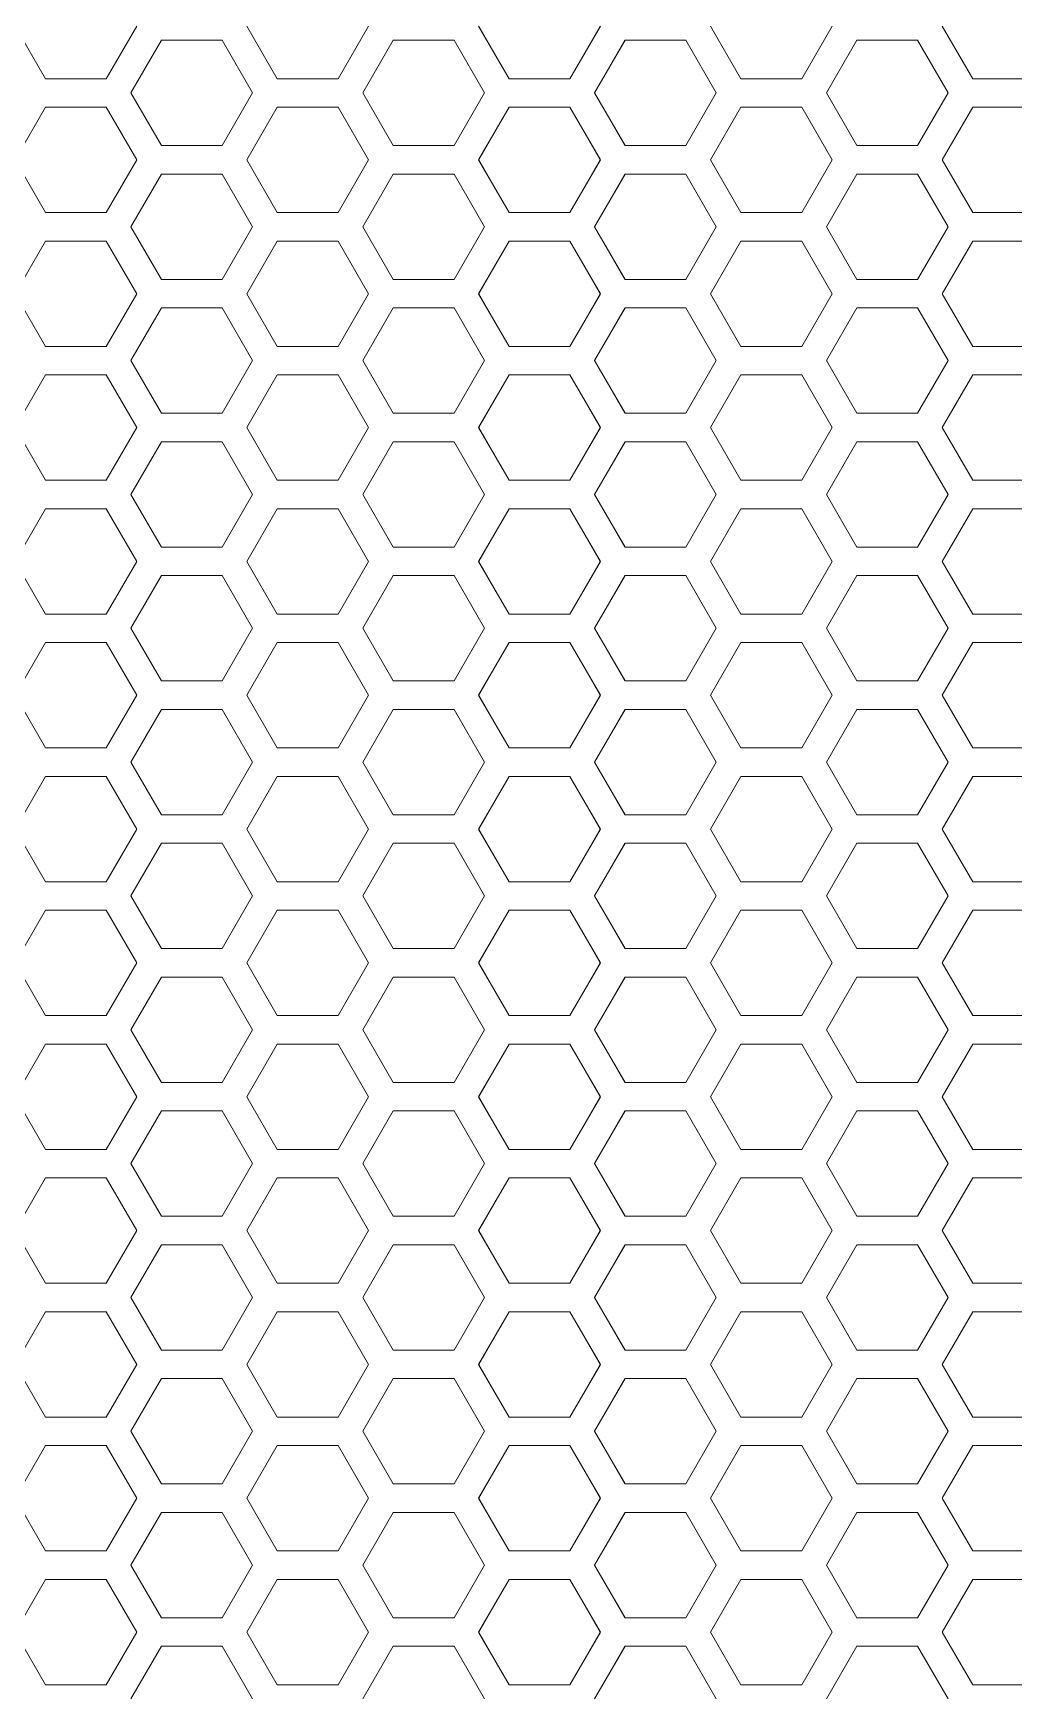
# Model space of a CAD drawing. Header units: millimetres. Extents: x 0 to 140, y -17 to 195.
# Drawn here: x 51.57 to 55.96, y 144.22 to 151.64 of the extents above; entities that cross this region are included whole.
import ezdxf

# ---------------------------------------------------------------- set-up
doc = ezdxf.new("R2010")
doc.units = ezdxf.units.MM
doc.layers.add('4203-42785_1_0', color=7, linetype='Continuous')

# ---------------------------------------------------------------- blocks, each defined once
blk = doc.blocks.new('a')
at = {"layer": '4203-42785_1_0', "color": 0, "linetype": 'ByBlock', "lineweight": 9}
for p, q in [((1507.2261, 462.9733), (1507.3328, 462.7884)), ((1507.5463, 462.7884), (1507.653, 462.9733)), ((1508.0394, 462.9733), (1508.1461, 462.7884)), ((1508.3595, 462.7884), (1508.4662, 462.9733)), ((1508.8527, 462.9733), (1508.9594, 462.7884)), ((1513.7322, 462.9733), (1513.8389, 462.7884)), ((1514.0523, 462.7884), (1514.1591, 462.9733)), ((1514.5455, 462.9733), (1514.6522, 462.7884)), ((1514.8656, 462.7884), (1514.9724, 462.9733)), ((1515.3587, 462.9733), (1515.4655, 462.7884)), ((1515.6789, 462.7884), (1515.7856, 462.9733)), ((1516.1721, 462.9733), (1516.2788, 462.7884)), ((1516.4922, 462.7884), (1516.5989, 462.9733)), ((1506.9262, 462.9234), (1506.8194, 462.7385)), ((1507.1396, 462.9234), (1506.9262, 462.9234)), ((1507.2464, 462.7385), (1507.1396, 462.9234)), ((1507.7395, 462.9234), (1507.6327, 462.7385)), ((1507.9529, 462.9234), (1507.7395, 462.9234)), ((1508.0596, 462.7385), (1507.9529, 462.9234)), ((1508.5527, 462.9234), (1508.446, 462.7385)), ((1508.7661, 462.9234), (1508.5527, 462.9234)), ((1508.8728, 462.7385), (1508.7661, 462.9234)), ((1514.2456, 462.9234), (1514.1389, 462.7385)), ((1514.459, 462.9234), (1514.2456, 462.9234)), ((1514.5657, 462.7385), (1514.459, 462.9234)), ((1515.0588, 462.9234), (1514.9521, 462.7385)), ((1515.2723, 462.9234), (1515.0588, 462.9234)), ((1515.379, 462.7385), (1515.2723, 462.9234)), ((1515.8721, 462.9234), (1515.7654, 462.7385)), ((1516.0855, 462.9234), (1515.8721, 462.9234)), ((1516.1923, 462.7385), (1516.0855, 462.9234)), ((1507.3328, 462.7884), (1507.5463, 462.7884)), ((1508.1461, 462.7884), (1508.3595, 462.7884)), ((1508.9594, 462.7884), (1509.1728, 462.7884)), ((1513.8389, 462.7884), (1514.0523, 462.7884)), ((1514.6522, 462.7884), (1514.8656, 462.7884)), ((1515.4655, 462.7884), (1515.6789, 462.7884)), ((1516.2788, 462.7884), (1516.4922, 462.7884)), ((1506.8194, 462.7385), (1506.9262, 462.5537)), ((1507.1396, 462.5537), (1507.2464, 462.7385)), ((1507.6327, 462.7385), (1507.7395, 462.5537)), ((1507.9529, 462.5537), (1508.0596, 462.7385)), ((1508.446, 462.7385), (1508.5527, 462.5537)), ((1508.7661, 462.5537), (1508.8728, 462.7385)), ((1514.1389, 462.7385), (1514.2456, 462.5537)), ((1514.459, 462.5537), (1514.5657, 462.7385)), ((1514.9521, 462.7385), (1515.0588, 462.5537)), ((1515.2723, 462.5537), (1515.379, 462.7385)), ((1515.7654, 462.7385), (1515.8721, 462.5537)), ((1516.0855, 462.5537), (1516.1923, 462.7385)), ((1507.3328, 462.6886), (1507.2261, 462.5038)), ((1507.5463, 462.6886), (1507.3328, 462.6886)), ((1507.653, 462.5038), (1507.5463, 462.6886)), ((1508.1461, 462.6886), (1508.0394, 462.5038)), ((1508.3595, 462.6886), (1508.1461, 462.6886)), ((1508.4662, 462.5038), (1508.3595, 462.6886)), ((1508.9594, 462.6886), (1508.8527, 462.5038)), ((1509.1728, 462.6886), (1508.9594, 462.6886)), ((1513.8389, 462.6886), (1513.7322, 462.5038)), ((1514.0523, 462.6886), (1513.8389, 462.6886)), ((1514.1591, 462.5038), (1514.0523, 462.6886)), ((1514.6522, 462.6886), (1514.5455, 462.5038)), ((1514.8656, 462.6886), (1514.6522, 462.6886)), ((1514.9724, 462.5038), (1514.8656, 462.6886)), ((1515.4655, 462.6886), (1515.3587, 462.5038)), ((1515.6789, 462.6886), (1515.4655, 462.6886)), ((1515.7856, 462.5038), (1515.6789, 462.6886)), ((1516.2788, 462.6886), (1516.1721, 462.5038)), ((1516.4922, 462.6886), (1516.2788, 462.6886)), ((1516.5989, 462.5038), (1516.4922, 462.6886)), ((1506.9262, 462.5537), (1507.1396, 462.5537)), ((1507.7395, 462.5537), (1507.9529, 462.5537)), ((1508.5527, 462.5537), (1508.7661, 462.5537)), ((1514.2456, 462.5537), (1514.459, 462.5537)), ((1515.0588, 462.5537), (1515.2723, 462.5537)), ((1515.8721, 462.5537), (1516.0855, 462.5537)), ((1507.2261, 462.5038), (1507.3328, 462.3189)), ((1507.5463, 462.3189), (1507.653, 462.5038)), ((1508.0394, 462.5038), (1508.1461, 462.3189)), ((1508.3595, 462.3189), (1508.4662, 462.5038)), ((1508.8527, 462.5038), (1508.9594, 462.3189)), ((1513.7322, 462.5038), (1513.8389, 462.3189)), ((1514.0523, 462.3189), (1514.1591, 462.5038)), ((1514.5455, 462.5038), (1514.6522, 462.3189)), ((1514.8656, 462.3189), (1514.9724, 462.5038)), ((1515.3587, 462.5038), (1515.4655, 462.3189)), ((1515.6789, 462.3189), (1515.7856, 462.5038)), ((1516.1721, 462.5038), (1516.2788, 462.3189)), ((1516.4922, 462.3189), (1516.5989, 462.5038)), ((1506.9262, 462.4539), (1506.8194, 462.269)), ((1507.1396, 462.4539), (1506.9262, 462.4539)), ((1507.2464, 462.269), (1507.1396, 462.4539)), ((1507.7395, 462.4539), (1507.6327, 462.269)), ((1507.9529, 462.4539), (1507.7395, 462.4539)), ((1508.0596, 462.269), (1507.9529, 462.4539)), ((1508.5527, 462.4539), (1508.446, 462.269)), ((1508.7661, 462.4539), (1508.5527, 462.4539)), ((1508.8728, 462.269), (1508.7661, 462.4539)), ((1514.2456, 462.4539), (1514.1389, 462.269)), ((1514.459, 462.4539), (1514.2456, 462.4539)), ((1514.5657, 462.269), (1514.459, 462.4539)), ((1515.0588, 462.4539), (1514.9521, 462.269)), ((1515.2723, 462.4539), (1515.0588, 462.4539)), ((1515.379, 462.269), (1515.2723, 462.4539)), ((1515.8721, 462.4539), (1515.7654, 462.269)), ((1516.0855, 462.4539), (1515.8721, 462.4539)), ((1516.1923, 462.269), (1516.0855, 462.4539)), ((1507.3328, 462.3189), (1507.5463, 462.3189)), ((1508.1461, 462.3189), (1508.3595, 462.3189)), ((1508.9594, 462.3189), (1509.1728, 462.3189)), ((1513.8389, 462.3189), (1514.0523, 462.3189)), ((1514.6522, 462.3189), (1514.8656, 462.3189)), ((1515.4655, 462.3189), (1515.6789, 462.3189)), ((1516.2788, 462.3189), (1516.4922, 462.3189)), ((1506.8194, 462.269), (1506.9262, 462.0841)), ((1507.1396, 462.0841), (1507.2464, 462.269)), ((1507.6327, 462.269), (1507.7395, 462.0841)), ((1507.9529, 462.0841), (1508.0596, 462.269)), ((1508.446, 462.269), (1508.5527, 462.0841)), ((1508.7661, 462.0841), (1508.8728, 462.269)), ((1514.1389, 462.269), (1514.2456, 462.0841)), ((1514.459, 462.0841), (1514.5657, 462.269)), ((1514.9521, 462.269), (1515.0588, 462.0841)), ((1515.2723, 462.0841), (1515.379, 462.269)), ((1515.7654, 462.269), (1515.8721, 462.0841)), ((1516.0855, 462.0841), (1516.1923, 462.269)), ((1507.3328, 462.2191), (1507.2261, 462.0342)), ((1507.5463, 462.2191), (1507.3328, 462.2191)), ((1507.653, 462.0342), (1507.5463, 462.2191)), ((1508.1461, 462.2191), (1508.0394, 462.0342)), ((1508.3595, 462.2191), (1508.1461, 462.2191)), ((1508.4662, 462.0342), (1508.3595, 462.2191)), ((1508.9594, 462.2191), (1508.8527, 462.0342)), ((1509.1728, 462.2191), (1508.9594, 462.2191)), ((1513.8389, 462.2191), (1513.7322, 462.0342)), ((1514.0523, 462.2191), (1513.8389, 462.2191)), ((1514.1591, 462.0342), (1514.0523, 462.2191)), ((1514.6522, 462.2191), (1514.5455, 462.0342)), ((1514.8656, 462.2191), (1514.6522, 462.2191)), ((1514.9724, 462.0342), (1514.8656, 462.2191)), ((1515.4655, 462.2191), (1515.3587, 462.0342)), ((1515.6789, 462.2191), (1515.4655, 462.2191)), ((1515.7856, 462.0342), (1515.6789, 462.2191)), ((1516.2788, 462.2191), (1516.1721, 462.0342)), ((1516.4922, 462.2191), (1516.2788, 462.2191)), ((1516.5989, 462.0342), (1516.4922, 462.2191)), ((1506.9262, 462.0841), (1507.1396, 462.0841)), ((1507.7395, 462.0841), (1507.9529, 462.0841)), ((1508.5527, 462.0841), (1508.7661, 462.0841)), ((1514.2456, 462.0841), (1514.459, 462.0841)), ((1515.0588, 462.0841), (1515.2723, 462.0841)), ((1515.8721, 462.0841), (1516.0855, 462.0841)), ((1507.2261, 462.0342), (1507.3328, 461.8494)), ((1507.5463, 461.8494), (1507.653, 462.0342)), ((1508.0394, 462.0342), (1508.1461, 461.8494)), ((1508.3595, 461.8494), (1508.4662, 462.0342)), ((1508.8527, 462.0342), (1508.9594, 461.8494)), ((1513.7322, 462.0342), (1513.8389, 461.8494)), ((1514.0523, 461.8494), (1514.1591, 462.0342)), ((1514.5455, 462.0342), (1514.6522, 461.8494)), ((1514.8656, 461.8494), (1514.9724, 462.0342)), ((1515.3587, 462.0342), (1515.4655, 461.8494)), ((1515.6789, 461.8494), (1515.7856, 462.0342)), ((1516.1721, 462.0342), (1516.2788, 461.8494)), ((1516.4922, 461.8494), (1516.5989, 462.0342)), ((1506.9262, 461.9843), (1506.8194, 461.7994)), ((1507.1396, 461.9843), (1506.9262, 461.9843)), ((1507.2464, 461.7994), (1507.1396, 461.9843)), ((1507.7395, 461.9843), (1507.6327, 461.7994)), ((1507.9529, 461.9843), (1507.7395, 461.9843)), ((1508.0596, 461.7994), (1507.9529, 461.9843)), ((1508.5527, 461.9843), (1508.446, 461.7994)), ((1508.7661, 461.9843), (1508.5527, 461.9843)), ((1508.8728, 461.7994), (1508.7661, 461.9843)), ((1514.2456, 461.9843), (1514.1389, 461.7994)), ((1514.459, 461.9843), (1514.2456, 461.9843)), ((1514.5657, 461.7994), (1514.459, 461.9843)), ((1515.0588, 461.9843), (1514.9521, 461.7994)), ((1515.2723, 461.9843), (1515.0588, 461.9843)), ((1515.379, 461.7994), (1515.2723, 461.9843)), ((1515.8721, 461.9843), (1515.7654, 461.7994)), ((1516.0855, 461.9843), (1515.8721, 461.9843)), ((1516.1923, 461.7994), (1516.0855, 461.9843)), ((1507.3328, 461.8494), (1507.5463, 461.8494)), ((1508.1461, 461.8494), (1508.3595, 461.8494)), ((1508.9594, 461.8494), (1509.1728, 461.8494)), ((1513.8389, 461.8494), (1514.0523, 461.8494)), ((1514.6522, 461.8494), (1514.8656, 461.8494)), ((1515.4655, 461.8494), (1515.6789, 461.8494)), ((1516.2788, 461.8494), (1516.4922, 461.8494)), ((1506.8194, 461.7994), (1506.9262, 461.6146)), ((1507.1396, 461.6146), (1507.2464, 461.7994)), ((1507.6327, 461.7994), (1507.7395, 461.6146)), ((1507.9529, 461.6146), (1508.0596, 461.7994)), ((1508.446, 461.7994), (1508.5527, 461.6146)), ((1508.7661, 461.6146), (1508.8728, 461.7994)), ((1514.1389, 461.7994), (1514.2456, 461.6146)), ((1514.459, 461.6146), (1514.5657, 461.7994)), ((1514.9521, 461.7994), (1515.0588, 461.6146)), ((1515.2723, 461.6146), (1515.379, 461.7994)), ((1515.7654, 461.7994), (1515.8721, 461.6146)), ((1516.0855, 461.6146), (1516.1923, 461.7994)), ((1507.3328, 461.7495), (1507.2261, 461.5647)), ((1507.5463, 461.7495), (1507.3328, 461.7495)), ((1507.653, 461.5647), (1507.5463, 461.7495)), ((1508.1461, 461.7495), (1508.0394, 461.5647)), ((1508.3595, 461.7495), (1508.1461, 461.7495)), ((1508.4662, 461.5647), (1508.3595, 461.7495)), ((1508.9594, 461.7495), (1508.8527, 461.5647)), ((1509.1728, 461.7495), (1508.9594, 461.7495)), ((1513.8389, 461.7495), (1513.7322, 461.5647)), ((1514.0523, 461.7495), (1513.8389, 461.7495)), ((1514.1591, 461.5647), (1514.0523, 461.7495)), ((1514.6522, 461.7495), (1514.5455, 461.5647)), ((1514.8656, 461.7495), (1514.6522, 461.7495)), ((1514.9724, 461.5647), (1514.8656, 461.7495)), ((1515.4655, 461.7495), (1515.3587, 461.5647)), ((1515.6789, 461.7495), (1515.4655, 461.7495)), ((1515.7856, 461.5647), (1515.6789, 461.7495)), ((1516.2788, 461.7495), (1516.1721, 461.5647)), ((1516.4922, 461.7495), (1516.2788, 461.7495)), ((1516.5989, 461.5647), (1516.4922, 461.7495)), ((1506.9262, 461.6146), (1507.1396, 461.6146)), ((1507.7395, 461.6146), (1507.9529, 461.6146)), ((1508.5527, 461.6146), (1508.7661, 461.6146)), ((1514.2456, 461.6146), (1514.459, 461.6146)), ((1515.0588, 461.6146), (1515.2723, 461.6146)), ((1515.8721, 461.6146), (1516.0855, 461.6146)), ((1507.2261, 461.5647), (1507.3328, 461.3798)), ((1507.5463, 461.3798), (1507.653, 461.5647)), ((1508.0394, 461.5647), (1508.1461, 461.3798)), ((1508.3595, 461.3798), (1508.4662, 461.5647)), ((1508.8527, 461.5647), (1508.9594, 461.3798)), ((1513.7322, 461.5647), (1513.8389, 461.3798)), ((1514.0523, 461.3798), (1514.1591, 461.5647)), ((1514.5455, 461.5647), (1514.6522, 461.3798)), ((1514.8656, 461.3798), (1514.9724, 461.5647)), ((1515.3587, 461.5647), (1515.4655, 461.3798)), ((1515.6789, 461.3798), (1515.7856, 461.5647)), ((1516.1721, 461.5647), (1516.2788, 461.3798)), ((1516.4922, 461.3798), (1516.5989, 461.5647)), ((1506.9262, 461.5148), (1506.8194, 461.3299)), ((1507.1396, 461.5148), (1506.9262, 461.5148)), ((1507.2464, 461.3299), (1507.1396, 461.5148)), ((1507.7395, 461.5148), (1507.6327, 461.3299)), ((1507.9529, 461.5148), (1507.7395, 461.5148)), ((1508.0596, 461.3299), (1507.9529, 461.5148)), ((1508.5527, 461.5148), (1508.446, 461.3299)), ((1508.7661, 461.5148), (1508.5527, 461.5148)), ((1508.8728, 461.3299), (1508.7661, 461.5148)), ((1514.2456, 461.5148), (1514.1389, 461.3299)), ((1514.459, 461.5148), (1514.2456, 461.5148)), ((1514.5657, 461.3299), (1514.459, 461.5148)), ((1515.0588, 461.5148), (1514.9521, 461.3299)), ((1515.2723, 461.5148), (1515.0588, 461.5148)), ((1515.379, 461.3299), (1515.2723, 461.5148)), ((1515.8721, 461.5148), (1515.7654, 461.3299)), ((1516.0855, 461.5148), (1515.8721, 461.5148)), ((1516.1923, 461.3299), (1516.0855, 461.5148)), ((1507.3328, 461.3798), (1507.5463, 461.3798)), ((1508.1461, 461.3798), (1508.3595, 461.3798)), ((1508.9594, 461.3798), (1509.1728, 461.3798)), ((1513.8389, 461.3798), (1514.0523, 461.3798)), ((1514.6522, 461.3798), (1514.8656, 461.3798)), ((1515.4655, 461.3798), (1515.6789, 461.3798)), ((1516.2788, 461.3798), (1516.4922, 461.3798)), ((1506.8194, 461.3299), (1506.9262, 461.145)), ((1507.1396, 461.145), (1507.2464, 461.3299)), ((1507.6327, 461.3299), (1507.7395, 461.145)), ((1507.9529, 461.145), (1508.0596, 461.3299)), ((1508.446, 461.3299), (1508.5527, 461.145)), ((1508.7661, 461.145), (1508.8728, 461.3299)), ((1514.1389, 461.3299), (1514.2456, 461.145)), ((1514.459, 461.145), (1514.5657, 461.3299)), ((1514.9521, 461.3299), (1515.0588, 461.145)), ((1515.2723, 461.145), (1515.379, 461.3299)), ((1515.7654, 461.3299), (1515.8721, 461.145)), ((1516.0855, 461.145), (1516.1923, 461.3299)), ((1507.3328, 461.28), (1507.2261, 461.0951)), ((1507.5463, 461.28), (1507.3328, 461.28)), ((1507.653, 461.0951), (1507.5463, 461.28)), ((1508.1461, 461.28), (1508.0394, 461.0951)), ((1508.3595, 461.28), (1508.1461, 461.28)), ((1508.4662, 461.0951), (1508.3595, 461.28)), ((1508.9594, 461.28), (1508.8527, 461.0951)), ((1509.1728, 461.28), (1508.9594, 461.28)), ((1513.8389, 461.28), (1513.7322, 461.0951)), ((1514.0523, 461.28), (1513.8389, 461.28)), ((1514.1591, 461.0951), (1514.0523, 461.28)), ((1514.6522, 461.28), (1514.5455, 461.0951)), ((1514.8656, 461.28), (1514.6522, 461.28)), ((1514.9724, 461.0951), (1514.8656, 461.28)), ((1515.4655, 461.28), (1515.3587, 461.0951)), ((1515.6789, 461.28), (1515.4655, 461.28)), ((1515.7856, 461.0951), (1515.6789, 461.28)), ((1516.2788, 461.28), (1516.1721, 461.0951)), ((1516.4922, 461.28), (1516.2788, 461.28)), ((1516.5989, 461.0951), (1516.4922, 461.28)), ((1506.9262, 461.145), (1507.1396, 461.145)), ((1507.7395, 461.145), (1507.9529, 461.145)), ((1508.5527, 461.145), (1508.7661, 461.145)), ((1514.2456, 461.145), (1514.459, 461.145)), ((1515.0588, 461.145), (1515.2723, 461.145)), ((1515.8721, 461.145), (1516.0855, 461.145)), ((1507.2261, 461.0951), (1507.3328, 460.9103)), ((1507.5463, 460.9103), (1507.653, 461.0951)), ((1508.0394, 461.0951), (1508.1461, 460.9103)), ((1508.3595, 460.9103), (1508.4662, 461.0951)), ((1508.8527, 461.0951), (1508.9594, 460.9103)), ((1513.7322, 461.0951), (1513.8389, 460.9103)), ((1514.0523, 460.9103), (1514.1591, 461.0951)), ((1514.5455, 461.0951), (1514.6522, 460.9103)), ((1514.8656, 460.9103), (1514.9724, 461.0951)), ((1515.3587, 461.0951), (1515.4655, 460.9103)), ((1515.6789, 460.9103), (1515.7856, 461.0951)), ((1516.1721, 461.0951), (1516.2788, 460.9103)), ((1516.4922, 460.9103), (1516.5989, 461.0951)), ((1506.9262, 461.0452), (1506.8194, 460.8604)), ((1507.1396, 461.0452), (1506.9262, 461.0452)), ((1507.2464, 460.8604), (1507.1396, 461.0452)), ((1507.7395, 461.0452), (1507.6327, 460.8604)), ((1507.9529, 461.0452), (1507.7395, 461.0452)), ((1508.0596, 460.8604), (1507.9529, 461.0452)), ((1508.5527, 461.0452), (1508.446, 460.8604)), ((1508.7661, 461.0452), (1508.5527, 461.0452)), ((1508.8728, 460.8604), (1508.7661, 461.0452)), ((1514.2456, 461.0452), (1514.1389, 460.8604)), ((1514.459, 461.0452), (1514.2456, 461.0452)), ((1514.5657, 460.8604), (1514.459, 461.0452)), ((1515.0588, 461.0452), (1514.9521, 460.8604)), ((1515.2723, 461.0452), (1515.0588, 461.0452)), ((1515.379, 460.8604), (1515.2723, 461.0452)), ((1515.8721, 461.0452), (1515.7654, 460.8604)), ((1516.0855, 461.0452), (1515.8721, 461.0452)), ((1516.1923, 460.8604), (1516.0855, 461.0452)), ((1507.3328, 460.9103), (1507.5463, 460.9103)), ((1508.1461, 460.9103), (1508.3595, 460.9103)), ((1508.9594, 460.9103), (1509.1728, 460.9103)), ((1513.8389, 460.9103), (1514.0523, 460.9103)), ((1514.6522, 460.9103), (1514.8656, 460.9103)), ((1515.4655, 460.9103), (1515.6789, 460.9103)), ((1516.2788, 460.9103), (1516.4922, 460.9103)), ((1506.8194, 460.8604), (1506.9262, 460.6755)), ((1507.1396, 460.6755), (1507.2464, 460.8604)), ((1507.6327, 460.8604), (1507.7395, 460.6755)), ((1507.9529, 460.6755), (1508.0596, 460.8604)), ((1508.446, 460.8604), (1508.5527, 460.6755)), ((1508.7661, 460.6755), (1508.8728, 460.8604)), ((1514.1389, 460.8604), (1514.2456, 460.6755)), ((1514.459, 460.6755), (1514.5657, 460.8604)), ((1514.9521, 460.8604), (1515.0588, 460.6755)), ((1515.2723, 460.6755), (1515.379, 460.8604)), ((1515.7654, 460.8604), (1515.8721, 460.6755)), ((1516.0855, 460.6755), (1516.1923, 460.8604)), ((1507.3328, 460.8105), (1507.2261, 460.6256)), ((1507.5463, 460.8105), (1507.3328, 460.8105)), ((1507.653, 460.6256), (1507.5463, 460.8105)), ((1508.1461, 460.8105), (1508.0394, 460.6256)), ((1508.3595, 460.8105), (1508.1461, 460.8105)), ((1508.4662, 460.6256), (1508.3595, 460.8105)), ((1508.9594, 460.8105), (1508.8527, 460.6256)), ((1509.1728, 460.8105), (1508.9594, 460.8105)), ((1513.8389, 460.8105), (1513.7322, 460.6256)), ((1514.0523, 460.8105), (1513.8389, 460.8105)), ((1514.1591, 460.6256), (1514.0523, 460.8105)), ((1514.6522, 460.8105), (1514.5455, 460.6256)), ((1514.8656, 460.8105), (1514.6522, 460.8105)), ((1514.9724, 460.6256), (1514.8656, 460.8105)), ((1515.4655, 460.8105), (1515.3587, 460.6256)), ((1515.6789, 460.8105), (1515.4655, 460.8105)), ((1515.7856, 460.6256), (1515.6789, 460.8105)), ((1516.2788, 460.8105), (1516.1721, 460.6256)), ((1516.4922, 460.8105), (1516.2788, 460.8105)), ((1516.5989, 460.6256), (1516.4922, 460.8105)), ((1506.9262, 460.6755), (1507.1396, 460.6755)), ((1507.7395, 460.6755), (1507.9529, 460.6755)), ((1508.5527, 460.6755), (1508.7661, 460.6755)), ((1514.2456, 460.6755), (1514.459, 460.6755)), ((1515.0588, 460.6755), (1515.2723, 460.6755)), ((1515.8721, 460.6755), (1516.0855, 460.6755)), ((1507.2261, 460.6256), (1507.3328, 460.4407)), ((1507.5463, 460.4407), (1507.653, 460.6256)), ((1508.0394, 460.6256), (1508.1461, 460.4407)), ((1508.3595, 460.4407), (1508.4662, 460.6256)), ((1508.8527, 460.6256), (1508.9594, 460.4407)), ((1513.7322, 460.6256), (1513.8389, 460.4407)), ((1514.0523, 460.4407), (1514.1591, 460.6256)), ((1514.5455, 460.6256), (1514.6522, 460.4407)), ((1514.8656, 460.4407), (1514.9724, 460.6256)), ((1515.3587, 460.6256), (1515.4655, 460.4407)), ((1515.6789, 460.4407), (1515.7856, 460.6256)), ((1516.1721, 460.6256), (1516.2788, 460.4407)), ((1516.4922, 460.4407), (1516.5989, 460.6256)), ((1506.9262, 460.5757), (1506.8194, 460.3908)), ((1507.1396, 460.5757), (1506.9262, 460.5757)), ((1507.2464, 460.3908), (1507.1396, 460.5757)), ((1507.7395, 460.5757), (1507.6327, 460.3908)), ((1507.9529, 460.5757), (1507.7395, 460.5757)), ((1508.0596, 460.3908), (1507.9529, 460.5757)), ((1508.5527, 460.5757), (1508.446, 460.3908)), ((1508.7661, 460.5757), (1508.5527, 460.5757)), ((1508.8728, 460.3908), (1508.7661, 460.5757)), ((1514.2456, 460.5757), (1514.1389, 460.3908)), ((1514.459, 460.5757), (1514.2456, 460.5757)), ((1514.5657, 460.3908), (1514.459, 460.5757)), ((1515.0588, 460.5757), (1514.9521, 460.3908)), ((1515.2723, 460.5757), (1515.0588, 460.5757)), ((1515.379, 460.3908), (1515.2723, 460.5757)), ((1515.8721, 460.5757), (1515.7654, 460.3908)), ((1516.0855, 460.5757), (1515.8721, 460.5757)), ((1516.1923, 460.3908), (1516.0855, 460.5757)), ((1507.3328, 460.4407), (1507.5463, 460.4407)), ((1508.1461, 460.4407), (1508.3595, 460.4407)), ((1508.9594, 460.4407), (1509.1728, 460.4407)), ((1513.8389, 460.4407), (1514.0523, 460.4407)), ((1514.6522, 460.4407), (1514.8656, 460.4407)), ((1515.4655, 460.4407), (1515.6789, 460.4407)), ((1516.2788, 460.4407), (1516.4922, 460.4407)), ((1506.8194, 460.3908), (1506.9262, 460.206)), ((1507.1396, 460.206), (1507.2464, 460.3908)), ((1507.6327, 460.3908), (1507.7395, 460.206)), ((1507.9529, 460.206), (1508.0596, 460.3908)), ((1508.446, 460.3908), (1508.5527, 460.206)), ((1508.7661, 460.206), (1508.8728, 460.3908)), ((1514.1389, 460.3908), (1514.2456, 460.206)), ((1514.459, 460.206), (1514.5657, 460.3908)), ((1514.9521, 460.3908), (1515.0588, 460.206)), ((1515.2723, 460.206), (1515.379, 460.3908)), ((1515.7654, 460.3908), (1515.8721, 460.206)), ((1516.0855, 460.206), (1516.1923, 460.3908)), ((1507.3328, 460.3409), (1507.2261, 460.156)), ((1507.5463, 460.3409), (1507.3328, 460.3409)), ((1507.653, 460.156), (1507.5463, 460.3409)), ((1508.1461, 460.3409), (1508.0394, 460.156)), ((1508.3595, 460.3409), (1508.1461, 460.3409)), ((1508.4662, 460.156), (1508.3595, 460.3409)), ((1508.9594, 460.3409), (1508.8527, 460.156)), ((1509.1728, 460.3409), (1508.9594, 460.3409)), ((1513.8389, 460.3409), (1513.7322, 460.156)), ((1514.0523, 460.3409), (1513.8389, 460.3409)), ((1514.1591, 460.156), (1514.0523, 460.3409)), ((1514.6522, 460.3409), (1514.5455, 460.156)), ((1514.8656, 460.3409), (1514.6522, 460.3409)), ((1514.9724, 460.156), (1514.8656, 460.3409)), ((1515.4655, 460.3409), (1515.3587, 460.156)), ((1515.6789, 460.3409), (1515.4655, 460.3409)), ((1515.7856, 460.156), (1515.6789, 460.3409)), ((1516.2788, 460.3409), (1516.1721, 460.156)), ((1516.4922, 460.3409), (1516.2788, 460.3409)), ((1516.5989, 460.156), (1516.4922, 460.3409)), ((1506.9262, 460.206), (1507.1396, 460.206)), ((1507.7395, 460.206), (1507.9529, 460.206)), ((1508.5527, 460.206), (1508.7661, 460.206)), ((1514.2456, 460.206), (1514.459, 460.206)), ((1515.0588, 460.206), (1515.2723, 460.206)), ((1515.8721, 460.206), (1516.0855, 460.206)), ((1507.2261, 460.156), (1507.3328, 459.9712)), ((1507.5463, 459.9712), (1507.653, 460.156)), ((1508.0394, 460.156), (1508.1461, 459.9712)), ((1508.3595, 459.9712), (1508.4662, 460.156)), ((1508.8527, 460.156), (1508.9594, 459.9712)), ((1513.7322, 460.156), (1513.8389, 459.9712)), ((1514.0523, 459.9712), (1514.1591, 460.156)), ((1514.5455, 460.156), (1514.6522, 459.9712)), ((1514.8656, 459.9712), (1514.9724, 460.156)), ((1515.3587, 460.156), (1515.4655, 459.9712)), ((1515.6789, 459.9712), (1515.7856, 460.156)), ((1516.1721, 460.156), (1516.2788, 459.9712)), ((1516.4922, 459.9712), (1516.5989, 460.156)), ((1506.9262, 460.1061), (1506.8194, 459.9213)), ((1507.1396, 460.1061), (1506.9262, 460.1061)), ((1507.2464, 459.9213), (1507.1396, 460.1061)), ((1507.7395, 460.1061), (1507.6327, 459.9213)), ((1507.9529, 460.1061), (1507.7395, 460.1061)), ((1508.0596, 459.9213), (1507.9529, 460.1061)), ((1508.5527, 460.1061), (1508.446, 459.9213)), ((1508.7661, 460.1061), (1508.5527, 460.1061)), ((1508.8728, 459.9213), (1508.7661, 460.1061)), ((1514.2456, 460.1061), (1514.1389, 459.9213)), ((1514.459, 460.1061), (1514.2456, 460.1061)), ((1514.5657, 459.9213), (1514.459, 460.1061)), ((1515.0588, 460.1061), (1514.9521, 459.9213)), ((1515.2723, 460.1061), (1515.0588, 460.1061)), ((1515.379, 459.9213), (1515.2723, 460.1061)), ((1515.8721, 460.1061), (1515.7654, 459.9213)), ((1516.0855, 460.1061), (1515.8721, 460.1061)), ((1516.1923, 459.9213), (1516.0855, 460.1061)), ((1507.3328, 459.9712), (1507.5463, 459.9712)), ((1508.1461, 459.9712), (1508.3595, 459.9712)), ((1508.9594, 459.9712), (1509.1728, 459.9712)), ((1513.8389, 459.9712), (1514.0523, 459.9712)), ((1514.6522, 459.9712), (1514.8656, 459.9712)), ((1515.4655, 459.9712), (1515.6789, 459.9712)), ((1516.2788, 459.9712), (1516.4922, 459.9712)), ((1506.8194, 459.9213), (1506.9262, 459.7364)), ((1507.1396, 459.7364), (1507.2464, 459.9213)), ((1507.6327, 459.9213), (1507.7395, 459.7364)), ((1507.9529, 459.7364), (1508.0596, 459.9213)), ((1508.446, 459.9213), (1508.5527, 459.7364)), ((1508.7661, 459.7364), (1508.8728, 459.9213)), ((1514.1389, 459.9213), (1514.2456, 459.7364)), ((1514.459, 459.7364), (1514.5657, 459.9213)), ((1514.9521, 459.9213), (1515.0588, 459.7364)), ((1515.2723, 459.7364), (1515.379, 459.9213)), ((1515.7654, 459.9213), (1515.8721, 459.7364)), ((1516.0855, 459.7364), (1516.1923, 459.9213)), ((1507.3328, 459.8714), (1507.2261, 459.6865)), ((1507.5463, 459.8714), (1507.3328, 459.8714)), ((1507.653, 459.6865), (1507.5463, 459.8714)), ((1508.1461, 459.8714), (1508.0394, 459.6865)), ((1508.3595, 459.8714), (1508.1461, 459.8714)), ((1508.4662, 459.6865), (1508.3595, 459.8714)), ((1508.9594, 459.8714), (1508.8527, 459.6865)), ((1509.1728, 459.8714), (1508.9594, 459.8714)), ((1513.8389, 459.8714), (1513.7322, 459.6865)), ((1514.0523, 459.8714), (1513.8389, 459.8714)), ((1514.1591, 459.6865), (1514.0523, 459.8714)), ((1514.6522, 459.8714), (1514.5455, 459.6865)), ((1514.8656, 459.8714), (1514.6522, 459.8714)), ((1514.9724, 459.6865), (1514.8656, 459.8714)), ((1515.4655, 459.8714), (1515.3587, 459.6865)), ((1515.6789, 459.8714), (1515.4655, 459.8714)), ((1515.7856, 459.6865), (1515.6789, 459.8714)), ((1516.2788, 459.8714), (1516.1721, 459.6865)), ((1516.4922, 459.8714), (1516.2788, 459.8714)), ((1516.5989, 459.6865), (1516.4922, 459.8714)), ((1506.9262, 459.7364), (1507.1396, 459.7364)), ((1507.7395, 459.7364), (1507.9529, 459.7364)), ((1508.5527, 459.7364), (1508.7661, 459.7364)), ((1514.2456, 459.7364), (1514.459, 459.7364)), ((1515.0588, 459.7364), (1515.2723, 459.7364)), ((1515.8721, 459.7364), (1516.0855, 459.7364)), ((1507.2261, 459.6865), (1507.3328, 459.5016)), ((1507.5463, 459.5016), (1507.653, 459.6865)), ((1508.0394, 459.6865), (1508.1461, 459.5016)), ((1508.3595, 459.5016), (1508.4662, 459.6865)), ((1508.8527, 459.6865), (1508.9594, 459.5016)), ((1513.7322, 459.6865), (1513.8389, 459.5016)), ((1514.0523, 459.5016), (1514.1591, 459.6865)), ((1514.5455, 459.6865), (1514.6522, 459.5016)), ((1514.8656, 459.5016), (1514.9724, 459.6865)), ((1515.3587, 459.6865), (1515.4655, 459.5016)), ((1515.6789, 459.5016), (1515.7856, 459.6865)), ((1516.1721, 459.6865), (1516.2788, 459.5016)), ((1516.4922, 459.5016), (1516.5989, 459.6865)), ((1506.9262, 459.6366), (1506.8194, 459.4517)), ((1507.1396, 459.6366), (1506.9262, 459.6366)), ((1507.2464, 459.4517), (1507.1396, 459.6366)), ((1507.7395, 459.6366), (1507.6327, 459.4517)), ((1507.9529, 459.6366), (1507.7395, 459.6366)), ((1508.0596, 459.4517), (1507.9529, 459.6366)), ((1508.5527, 459.6366), (1508.446, 459.4517)), ((1508.7661, 459.6366), (1508.5527, 459.6366)), ((1508.8728, 459.4517), (1508.7661, 459.6366)), ((1514.2456, 459.6366), (1514.1389, 459.4517)), ((1514.459, 459.6366), (1514.2456, 459.6366)), ((1514.5657, 459.4517), (1514.459, 459.6366)), ((1515.0588, 459.6366), (1514.9521, 459.4517)), ((1515.2723, 459.6366), (1515.0588, 459.6366)), ((1515.379, 459.4517), (1515.2723, 459.6366)), ((1515.8721, 459.6366), (1515.7654, 459.4517)), ((1516.0855, 459.6366), (1515.8721, 459.6366)), ((1516.1923, 459.4517), (1516.0855, 459.6366)), ((1507.3328, 459.5016), (1507.5463, 459.5016)), ((1508.1461, 459.5016), (1508.3595, 459.5016)), ((1508.9594, 459.5016), (1509.1728, 459.5016)), ((1513.8389, 459.5016), (1514.0523, 459.5016)), ((1514.6522, 459.5016), (1514.8656, 459.5016)), ((1515.4655, 459.5016), (1515.6789, 459.5016)), ((1516.2788, 459.5016), (1516.4922, 459.5016)), ((1506.8194, 459.4517), (1506.9262, 459.2669)), ((1507.1396, 459.2669), (1507.2464, 459.4517)), ((1507.6327, 459.4517), (1507.7395, 459.2669)), ((1507.9529, 459.2669), (1508.0596, 459.4517)), ((1508.446, 459.4517), (1508.5527, 459.2669)), ((1508.7661, 459.2669), (1508.8728, 459.4517)), ((1514.1389, 459.4517), (1514.2456, 459.2669)), ((1514.459, 459.2669), (1514.5657, 459.4517)), ((1514.9521, 459.4517), (1515.0588, 459.2669)), ((1515.2723, 459.2669), (1515.379, 459.4517)), ((1515.7654, 459.4517), (1515.8721, 459.2669)), ((1516.0855, 459.2669), (1516.1923, 459.4517)), ((1507.3328, 459.4018), (1507.2261, 459.217)), ((1507.5463, 459.4018), (1507.3328, 459.4018)), ((1507.653, 459.217), (1507.5463, 459.4018)), ((1508.1461, 459.4018), (1508.0394, 459.217)), ((1508.3595, 459.4018), (1508.1461, 459.4018)), ((1508.4662, 459.217), (1508.3595, 459.4018)), ((1508.9594, 459.4018), (1508.8527, 459.217)), ((1509.1728, 459.4018), (1508.9594, 459.4018)), ((1513.8389, 459.4018), (1513.7322, 459.217)), ((1514.0523, 459.4018), (1513.8389, 459.4018)), ((1514.1591, 459.217), (1514.0523, 459.4018)), ((1514.6522, 459.4018), (1514.5455, 459.217)), ((1514.8656, 459.4018), (1514.6522, 459.4018)), ((1514.9724, 459.217), (1514.8656, 459.4018)), ((1515.4655, 459.4018), (1515.3587, 459.217)), ((1515.6789, 459.4018), (1515.4655, 459.4018)), ((1515.7856, 459.217), (1515.6789, 459.4018)), ((1516.2788, 459.4018), (1516.1721, 459.217)), ((1516.4922, 459.4018), (1516.2788, 459.4018)), ((1516.5989, 459.217), (1516.4922, 459.4018)), ((1506.9262, 459.2669), (1507.1396, 459.2669)), ((1507.7395, 459.2669), (1507.9529, 459.2669)), ((1508.5527, 459.2669), (1508.7661, 459.2669)), ((1514.2456, 459.2669), (1514.459, 459.2669)), ((1515.0588, 459.2669), (1515.2723, 459.2669)), ((1515.8721, 459.2669), (1516.0855, 459.2669)), ((1507.2261, 459.217), (1507.3328, 459.0321)), ((1507.5463, 459.0321), (1507.653, 459.217)), ((1508.0394, 459.217), (1508.1461, 459.0321)), ((1508.3595, 459.0321), (1508.4662, 459.217)), ((1508.8527, 459.217), (1508.9594, 459.0321)), ((1513.7322, 459.217), (1513.8389, 459.0321)), ((1514.0523, 459.0321), (1514.1591, 459.217)), ((1514.5455, 459.217), (1514.6522, 459.0321)), ((1514.8656, 459.0321), (1514.9724, 459.217)), ((1515.3587, 459.217), (1515.4655, 459.0321)), ((1515.6789, 459.0321), (1515.7856, 459.217)), ((1516.1721, 459.217), (1516.2788, 459.0321)), ((1516.4922, 459.0321), (1516.5989, 459.217)), ((1506.9262, 459.167), (1506.8194, 458.9822)), ((1507.1396, 459.167), (1506.9262, 459.167)), ((1507.2464, 458.9822), (1507.1396, 459.167)), ((1507.7395, 459.167), (1507.6327, 458.9822)), ((1507.9529, 459.167), (1507.7395, 459.167)), ((1508.0596, 458.9822), (1507.9529, 459.167)), ((1508.5527, 459.167), (1508.446, 458.9822)), ((1508.7661, 459.167), (1508.5527, 459.167)), ((1508.8728, 458.9822), (1508.7661, 459.167)), ((1514.2456, 459.167), (1514.1389, 458.9822)), ((1514.459, 459.167), (1514.2456, 459.167)), ((1514.5657, 458.9822), (1514.459, 459.167)), ((1515.0588, 459.167), (1514.9521, 458.9822)), ((1515.2723, 459.167), (1515.0588, 459.167)), ((1515.379, 458.9822), (1515.2723, 459.167)), ((1515.8721, 459.167), (1515.7654, 458.9822)), ((1516.0855, 459.167), (1515.8721, 459.167)), ((1516.1923, 458.9822), (1516.0855, 459.167)), ((1506.8194, 458.9822), (1506.9262, 458.7973)), ((1507.1396, 458.7973), (1507.2464, 458.9822)), ((1507.3328, 459.0321), (1507.5463, 459.0321)), ((1507.6327, 458.9822), (1507.7395, 458.7973)), ((1507.9529, 458.7973), (1508.0596, 458.9822)), ((1508.1461, 459.0321), (1508.3595, 459.0321)), ((1508.446, 458.9822), (1508.5527, 458.7973)), ((1508.7661, 458.7973), (1508.8728, 458.9822)), ((1508.9594, 459.0321), (1509.1728, 459.0321)), ((1513.8389, 459.0321), (1514.0523, 459.0321)), ((1514.1389, 458.9822), (1514.2456, 458.7973)), ((1514.459, 458.7973), (1514.5657, 458.9822)), ((1514.6522, 459.0321), (1514.8656, 459.0321)), ((1514.9521, 458.9822), (1515.0588, 458.7973)), ((1515.2723, 458.7973), (1515.379, 458.9822)), ((1515.4655, 459.0321), (1515.6789, 459.0321)), ((1515.7654, 458.9822), (1515.8721, 458.7973)), ((1516.0855, 458.7973), (1516.1923, 458.9822)), ((1516.2788, 459.0321), (1516.4922, 459.0321)), ((1507.3328, 458.9323), (1507.2261, 458.7474)), ((1507.5463, 458.9323), (1507.3328, 458.9323)), ((1507.653, 458.7474), (1507.5463, 458.9323)), ((1508.1461, 458.9323), (1508.0394, 458.7474)), ((1508.3595, 458.9323), (1508.1461, 458.9323)), ((1508.4662, 458.7474), (1508.3595, 458.9323)), ((1508.9594, 458.9323), (1508.8527, 458.7474)), ((1509.1728, 458.9323), (1508.9594, 458.9323)), ((1513.8389, 458.9323), (1513.7322, 458.7474)), ((1514.0523, 458.9323), (1513.8389, 458.9323)), ((1514.1591, 458.7474), (1514.0523, 458.9323)), ((1514.6522, 458.9323), (1514.5455, 458.7474)), ((1514.8656, 458.9323), (1514.6522, 458.9323)), ((1514.9724, 458.7474), (1514.8656, 458.9323)), ((1515.4655, 458.9323), (1515.3587, 458.7474)), ((1515.6789, 458.9323), (1515.4655, 458.9323)), ((1515.7856, 458.7474), (1515.6789, 458.9323)), ((1516.2788, 458.9323), (1516.1721, 458.7474)), ((1516.4922, 458.9323), (1516.2788, 458.9323)), ((1516.5989, 458.7474), (1516.4922, 458.9323)), ((1506.9262, 458.7973), (1507.1396, 458.7973)), ((1507.2261, 458.7474), (1507.3328, 458.5625)), ((1507.5463, 458.5625), (1507.653, 458.7474)), ((1507.7395, 458.7973), (1507.9529, 458.7973)), ((1508.0394, 458.7474), (1508.1461, 458.5625)), ((1508.3595, 458.5625), (1508.4662, 458.7474)), ((1508.5527, 458.7973), (1508.7661, 458.7973)), ((1508.8527, 458.7474), (1508.9594, 458.5625)), ((1513.7322, 458.7474), (1513.8389, 458.5625)), ((1514.0523, 458.5625), (1514.1591, 458.7474)), ((1514.2456, 458.7973), (1514.459, 458.7973)), ((1514.5455, 458.7474), (1514.6522, 458.5625)), ((1514.8656, 458.5625), (1514.9724, 458.7474)), ((1515.0588, 458.7973), (1515.2723, 458.7973)), ((1515.3587, 458.7474), (1515.4655, 458.5625)), ((1515.6789, 458.5625), (1515.7856, 458.7474)), ((1515.8721, 458.7973), (1516.0855, 458.7973)), ((1516.1721, 458.7474), (1516.2788, 458.5625)), ((1516.4922, 458.5625), (1516.5989, 458.7474)), ((1506.9262, 458.6975), (1506.8194, 458.5126)), ((1507.1396, 458.6975), (1506.9262, 458.6975)), ((1507.2464, 458.5126), (1507.1396, 458.6975)), ((1507.7395, 458.6975), (1507.6327, 458.5126)), ((1507.9529, 458.6975), (1507.7395, 458.6975)), ((1508.0596, 458.5126), (1507.9529, 458.6975)), ((1508.5527, 458.6975), (1508.446, 458.5126)), ((1508.7661, 458.6975), (1508.5527, 458.6975)), ((1508.8728, 458.5126), (1508.7661, 458.6975)), ((1514.2456, 458.6975), (1514.1389, 458.5126)), ((1514.459, 458.6975), (1514.2456, 458.6975)), ((1514.5657, 458.5126), (1514.459, 458.6975)), ((1515.0588, 458.6975), (1514.9521, 458.5126)), ((1515.2723, 458.6975), (1515.0588, 458.6975)), ((1515.379, 458.5126), (1515.2723, 458.6975)), ((1515.8721, 458.6975), (1515.7654, 458.5126)), ((1516.0855, 458.6975), (1515.8721, 458.6975)), ((1516.1923, 458.5126), (1516.0855, 458.6975)), ((1506.8194, 458.5126), (1506.9262, 458.3278)), ((1507.1396, 458.3278), (1507.2464, 458.5126)), ((1507.3328, 458.5625), (1507.5463, 458.5625)), ((1507.6327, 458.5126), (1507.7395, 458.3278)), ((1507.9529, 458.3278), (1508.0596, 458.5126)), ((1508.1461, 458.5625), (1508.3595, 458.5625)), ((1508.446, 458.5126), (1508.5527, 458.3278)), ((1508.7661, 458.3278), (1508.8728, 458.5126)), ((1508.9594, 458.5625), (1509.1728, 458.5625)), ((1513.8389, 458.5625), (1514.0523, 458.5625)), ((1514.1389, 458.5126), (1514.2456, 458.3278)), ((1514.459, 458.3278), (1514.5657, 458.5126)), ((1514.6522, 458.5625), (1514.8656, 458.5625)), ((1514.9521, 458.5126), (1515.0588, 458.3278)), ((1515.2723, 458.3278), (1515.379, 458.5126)), ((1515.4655, 458.5625), (1515.6789, 458.5625)), ((1515.7654, 458.5126), (1515.8721, 458.3278)), ((1516.0855, 458.3278), (1516.1923, 458.5126)), ((1516.2788, 458.5625), (1516.4922, 458.5625)), ((1507.3328, 458.4627), (1507.2261, 458.2779)), ((1507.5463, 458.4627), (1507.3328, 458.4627)), ((1507.653, 458.2779), (1507.5463, 458.4627)), ((1508.1461, 458.4627), (1508.0394, 458.2779)), ((1508.3595, 458.4627), (1508.1461, 458.4627)), ((1508.4662, 458.2779), (1508.3595, 458.4627)), ((1508.9594, 458.4627), (1508.8527, 458.2779)), ((1509.1728, 458.4627), (1508.9594, 458.4627)), ((1513.8389, 458.4627), (1513.7322, 458.2779)), ((1514.0523, 458.4627), (1513.8389, 458.4627)), ((1514.1591, 458.2779), (1514.0523, 458.4627)), ((1514.6522, 458.4627), (1514.5455, 458.2779)), ((1514.8656, 458.4627), (1514.6522, 458.4627)), ((1514.9724, 458.2779), (1514.8656, 458.4627)), ((1515.4655, 458.4627), (1515.3587, 458.2779)), ((1515.6789, 458.4627), (1515.4655, 458.4627)), ((1515.7856, 458.2779), (1515.6789, 458.4627)), ((1516.2788, 458.4627), (1516.1721, 458.2779)), ((1516.4922, 458.4627), (1516.2788, 458.4627)), ((1516.5989, 458.2779), (1516.4922, 458.4627)), ((1506.9262, 458.3278), (1507.1396, 458.3278)), ((1507.2261, 458.2779), (1507.3328, 458.093)), ((1507.5463, 458.093), (1507.653, 458.2779)), ((1507.7395, 458.3278), (1507.9529, 458.3278)), ((1508.0394, 458.2779), (1508.1461, 458.093)), ((1508.3595, 458.093), (1508.4662, 458.2779)), ((1508.5527, 458.3278), (1508.7661, 458.3278)), ((1508.8527, 458.2779), (1508.9594, 458.093)), ((1513.7322, 458.2779), (1513.8389, 458.093)), ((1514.0523, 458.093), (1514.1591, 458.2779)), ((1514.2456, 458.3278), (1514.459, 458.3278)), ((1514.5455, 458.2779), (1514.6522, 458.093)), ((1514.8656, 458.093), (1514.9724, 458.2779)), ((1515.0588, 458.3278), (1515.2723, 458.3278)), ((1515.3587, 458.2779), (1515.4655, 458.093)), ((1515.6789, 458.093), (1515.7856, 458.2779)), ((1515.8721, 458.3278), (1516.0855, 458.3278)), ((1516.1721, 458.2779), (1516.2788, 458.093)), ((1516.4922, 458.093), (1516.5989, 458.2779)), ((1506.9262, 458.228), (1506.8194, 458.0431)), ((1507.1396, 458.228), (1506.9262, 458.228)), ((1507.2464, 458.0431), (1507.1396, 458.228)), ((1507.7395, 458.228), (1507.6327, 458.0431)), ((1507.9529, 458.228), (1507.7395, 458.228)), ((1508.0596, 458.0431), (1507.9529, 458.228)), ((1508.5527, 458.228), (1508.446, 458.0431)), ((1508.7661, 458.228), (1508.5527, 458.228)), ((1508.8728, 458.0431), (1508.7661, 458.228)), ((1514.2456, 458.228), (1514.1389, 458.0431)), ((1514.459, 458.228), (1514.2456, 458.228)), ((1514.5657, 458.0431), (1514.459, 458.228)), ((1515.0588, 458.228), (1514.9521, 458.0431)), ((1515.2723, 458.228), (1515.0588, 458.228)), ((1515.379, 458.0431), (1515.2723, 458.228)), ((1515.8721, 458.228), (1515.7654, 458.0431)), ((1516.0855, 458.228), (1515.8721, 458.228)), ((1516.1923, 458.0431), (1516.0855, 458.228)), ((1507.3328, 458.093), (1507.5463, 458.093)), ((1508.1461, 458.093), (1508.3595, 458.093)), ((1508.9594, 458.093), (1509.1728, 458.093)), ((1513.8389, 458.093), (1514.0523, 458.093)), ((1514.6522, 458.093), (1514.8656, 458.093)), ((1515.4655, 458.093), (1515.6789, 458.093)), ((1516.2788, 458.093), (1516.4922, 458.093)), ((1506.8194, 458.0431), (1506.9262, 457.8582)), ((1507.1396, 457.8582), (1507.2464, 458.0431)), ((1507.3328, 457.9932), (1507.2261, 457.8083)), ((1507.5463, 457.9932), (1507.3328, 457.9932)), ((1507.653, 457.8083), (1507.5463, 457.9932)), ((1507.6327, 458.0431), (1507.7395, 457.8582)), ((1507.9529, 457.8582), (1508.0596, 458.0431)), ((1508.1461, 457.9932), (1508.0394, 457.8083)), ((1508.3595, 457.9932), (1508.1461, 457.9932)), ((1508.4662, 457.8083), (1508.3595, 457.9932)), ((1508.446, 458.0431), (1508.5527, 457.8582)), ((1508.7661, 457.8582), (1508.8728, 458.0431)), ((1508.9594, 457.9932), (1508.8527, 457.8083)), ((1509.1728, 457.9932), (1508.9594, 457.9932)), ((1513.8389, 457.9932), (1513.7322, 457.8083)), ((1514.0523, 457.9932), (1513.8389, 457.9932)), ((1514.1591, 457.8083), (1514.0523, 457.9932)), ((1514.1389, 458.0431), (1514.2456, 457.8582)), ((1514.459, 457.8582), (1514.5657, 458.0431)), ((1514.6522, 457.9932), (1514.5455, 457.8083)), ((1514.8656, 457.9932), (1514.6522, 457.9932)), ((1514.9724, 457.8083), (1514.8656, 457.9932)), ((1514.9521, 458.0431), (1515.0588, 457.8582)), ((1515.2723, 457.8582), (1515.379, 458.0431)), ((1515.4655, 457.9932), (1515.3587, 457.8083)), ((1515.6789, 457.9932), (1515.4655, 457.9932)), ((1515.7856, 457.8083), (1515.6789, 457.9932)), ((1515.7654, 458.0431), (1515.8721, 457.8582)), ((1516.0855, 457.8582), (1516.1923, 458.0431)), ((1516.2788, 457.9932), (1516.1721, 457.8083)), ((1516.4922, 457.9932), (1516.2788, 457.9932)), ((1516.5989, 457.8083), (1516.4922, 457.9932)), ((1506.9262, 457.8582), (1507.1396, 457.8582)), ((1507.7395, 457.8582), (1507.9529, 457.8582)), ((1508.5527, 457.8582), (1508.7661, 457.8582)), ((1514.2456, 457.8582), (1514.459, 457.8582)), ((1515.0588, 457.8582), (1515.2723, 457.8582)), ((1515.8721, 457.8582), (1516.0855, 457.8582)), ((1506.9262, 457.7584), (1506.8194, 457.5735)), ((1507.1396, 457.7584), (1506.9262, 457.7584)), ((1507.2464, 457.5735), (1507.1396, 457.7584)), ((1507.2261, 457.8083), (1507.3328, 457.6235)), ((1507.5463, 457.6235), (1507.653, 457.8083)), ((1507.7395, 457.7584), (1507.6327, 457.5735)), ((1507.9529, 457.7584), (1507.7395, 457.7584)), ((1508.0596, 457.5735), (1507.9529, 457.7584)), ((1508.0394, 457.8083), (1508.1461, 457.6235)), ((1508.3595, 457.6235), (1508.4662, 457.8083)), ((1508.5527, 457.7584), (1508.446, 457.5735)), ((1508.7661, 457.7584), (1508.5527, 457.7584)), ((1508.8728, 457.5735), (1508.7661, 457.7584)), ((1508.8527, 457.8083), (1508.9594, 457.6235)), ((1513.7322, 457.8083), (1513.8389, 457.6235)), ((1514.0523, 457.6235), (1514.1591, 457.8083)), ((1514.2456, 457.7584), (1514.1389, 457.5735)), ((1514.459, 457.7584), (1514.2456, 457.7584)), ((1514.5657, 457.5735), (1514.459, 457.7584)), ((1514.5455, 457.8083), (1514.6522, 457.6235)), ((1514.8656, 457.6235), (1514.9724, 457.8083)), ((1515.0588, 457.7584), (1514.9521, 457.5735)), ((1515.2723, 457.7584), (1515.0588, 457.7584)), ((1515.379, 457.5735), (1515.2723, 457.7584)), ((1515.3587, 457.8083), (1515.4655, 457.6235)), ((1515.6789, 457.6235), (1515.7856, 457.8083)), ((1515.8721, 457.7584), (1515.7654, 457.5735)), ((1516.0855, 457.7584), (1515.8721, 457.7584)), ((1516.1923, 457.5735), (1516.0855, 457.7584)), ((1516.1721, 457.8083), (1516.2788, 457.6235)), ((1516.4922, 457.6235), (1516.5989, 457.8083)), ((1507.3328, 457.6235), (1507.5463, 457.6235)), ((1508.1461, 457.6235), (1508.3595, 457.6235)), ((1508.9594, 457.6235), (1509.1728, 457.6235)), ((1513.8389, 457.6235), (1514.0523, 457.6235)), ((1514.6522, 457.6235), (1514.8656, 457.6235)), ((1515.4655, 457.6235), (1515.6789, 457.6235)), ((1516.2788, 457.6235), (1516.4922, 457.6235)), ((1506.8194, 457.5735), (1506.9262, 457.3887)), ((1507.1396, 457.3887), (1507.2464, 457.5735)), ((1507.3328, 457.5236), (1507.2261, 457.3388)), ((1507.5463, 457.5236), (1507.3328, 457.5236)), ((1507.653, 457.3388), (1507.5463, 457.5236)), ((1507.6327, 457.5735), (1507.7395, 457.3887)), ((1507.9529, 457.3887), (1508.0596, 457.5735)), ((1508.1461, 457.5236), (1508.0394, 457.3388)), ((1508.3595, 457.5236), (1508.1461, 457.5236)), ((1508.4662, 457.3388), (1508.3595, 457.5236)), ((1508.446, 457.5735), (1508.5527, 457.3887)), ((1508.7661, 457.3887), (1508.8728, 457.5735)), ((1508.9594, 457.5236), (1508.8527, 457.3388)), ((1509.1728, 457.5236), (1508.9594, 457.5236)), ((1513.8389, 457.5236), (1513.7322, 457.3388)), ((1514.0523, 457.5236), (1513.8389, 457.5236)), ((1514.1591, 457.3388), (1514.0523, 457.5236)), ((1514.1389, 457.5735), (1514.2456, 457.3887)), ((1514.459, 457.3887), (1514.5657, 457.5735)), ((1514.6522, 457.5236), (1514.5455, 457.3388)), ((1514.8656, 457.5236), (1514.6522, 457.5236)), ((1514.9724, 457.3388), (1514.8656, 457.5236)), ((1514.9521, 457.5735), (1515.0588, 457.3887)), ((1515.2723, 457.3887), (1515.379, 457.5735)), ((1515.4655, 457.5236), (1515.3587, 457.3388)), ((1515.6789, 457.5236), (1515.4655, 457.5236)), ((1515.7856, 457.3388), (1515.6789, 457.5236)), ((1515.7654, 457.5735), (1515.8721, 457.3887)), ((1516.0855, 457.3887), (1516.1923, 457.5735)), ((1516.2788, 457.5236), (1516.1721, 457.3388)), ((1516.4922, 457.5236), (1516.2788, 457.5236)), ((1516.5989, 457.3388), (1516.4922, 457.5236)), ((1506.9262, 457.3887), (1507.1396, 457.3887)), ((1507.7395, 457.3887), (1507.9529, 457.3887)), ((1508.5527, 457.3887), (1508.7661, 457.3887)), ((1514.2456, 457.3887), (1514.459, 457.3887)), ((1515.0588, 457.3887), (1515.2723, 457.3887)), ((1515.8721, 457.3887), (1516.0855, 457.3887)), ((1506.9262, 457.2889), (1506.8194, 457.104)), ((1507.1396, 457.2889), (1506.9262, 457.2889)), ((1507.2464, 457.104), (1507.1396, 457.2889)), ((1507.2261, 457.3388), (1507.3328, 457.1539)), ((1507.5463, 457.1539), (1507.653, 457.3388)), ((1507.7395, 457.2889), (1507.6327, 457.104)), ((1507.9529, 457.2889), (1507.7395, 457.2889)), ((1508.0596, 457.104), (1507.9529, 457.2889)), ((1508.0394, 457.3388), (1508.1461, 457.1539)), ((1508.3595, 457.1539), (1508.4662, 457.3388)), ((1508.5527, 457.2889), (1508.446, 457.104)), ((1508.7661, 457.2889), (1508.5527, 457.2889)), ((1508.8728, 457.104), (1508.7661, 457.2889)), ((1508.8527, 457.3388), (1508.9594, 457.1539)), ((1513.7322, 457.3388), (1513.8389, 457.1539)), ((1514.0523, 457.1539), (1514.1591, 457.3388)), ((1514.2456, 457.2889), (1514.1389, 457.104)), ((1514.459, 457.2889), (1514.2456, 457.2889)), ((1514.5657, 457.104), (1514.459, 457.2889)), ((1514.5455, 457.3388), (1514.6522, 457.1539)), ((1514.8656, 457.1539), (1514.9724, 457.3388)), ((1515.0588, 457.2889), (1514.9521, 457.104)), ((1515.2723, 457.2889), (1515.0588, 457.2889)), ((1515.379, 457.104), (1515.2723, 457.2889)), ((1515.3587, 457.3388), (1515.4655, 457.1539)), ((1515.6789, 457.1539), (1515.7856, 457.3388)), ((1515.8721, 457.2889), (1515.7654, 457.104)), ((1516.0855, 457.2889), (1515.8721, 457.2889)), ((1516.1923, 457.104), (1516.0855, 457.2889)), ((1516.1721, 457.3388), (1516.2788, 457.1539)), ((1516.4922, 457.1539), (1516.5989, 457.3388)), ((1507.3328, 457.1539), (1507.5463, 457.1539)), ((1508.1461, 457.1539), (1508.3595, 457.1539)), ((1508.9594, 457.1539), (1509.1728, 457.1539)), ((1513.8389, 457.1539), (1514.0523, 457.1539)), ((1514.6522, 457.1539), (1514.8656, 457.1539)), ((1515.4655, 457.1539), (1515.6789, 457.1539)), ((1516.2788, 457.1539), (1516.4922, 457.1539))]:
    blk.add_line(p, q, dxfattribs=at)

msp = doc.modelspace()

# ---------------------------------------------------------------- block references
at = {"lineweight": 15, "xscale": 1.275468447124703, "yscale": 1.275468447124703, "zscale": 1.275468447124703}
for p in [(-1879.2258, -438.8363), (-1868.8528, -438.8363)]:
    msp.add_blockref('a', p, dxfattribs=at)

doc.saveas('drawing.dxf')
